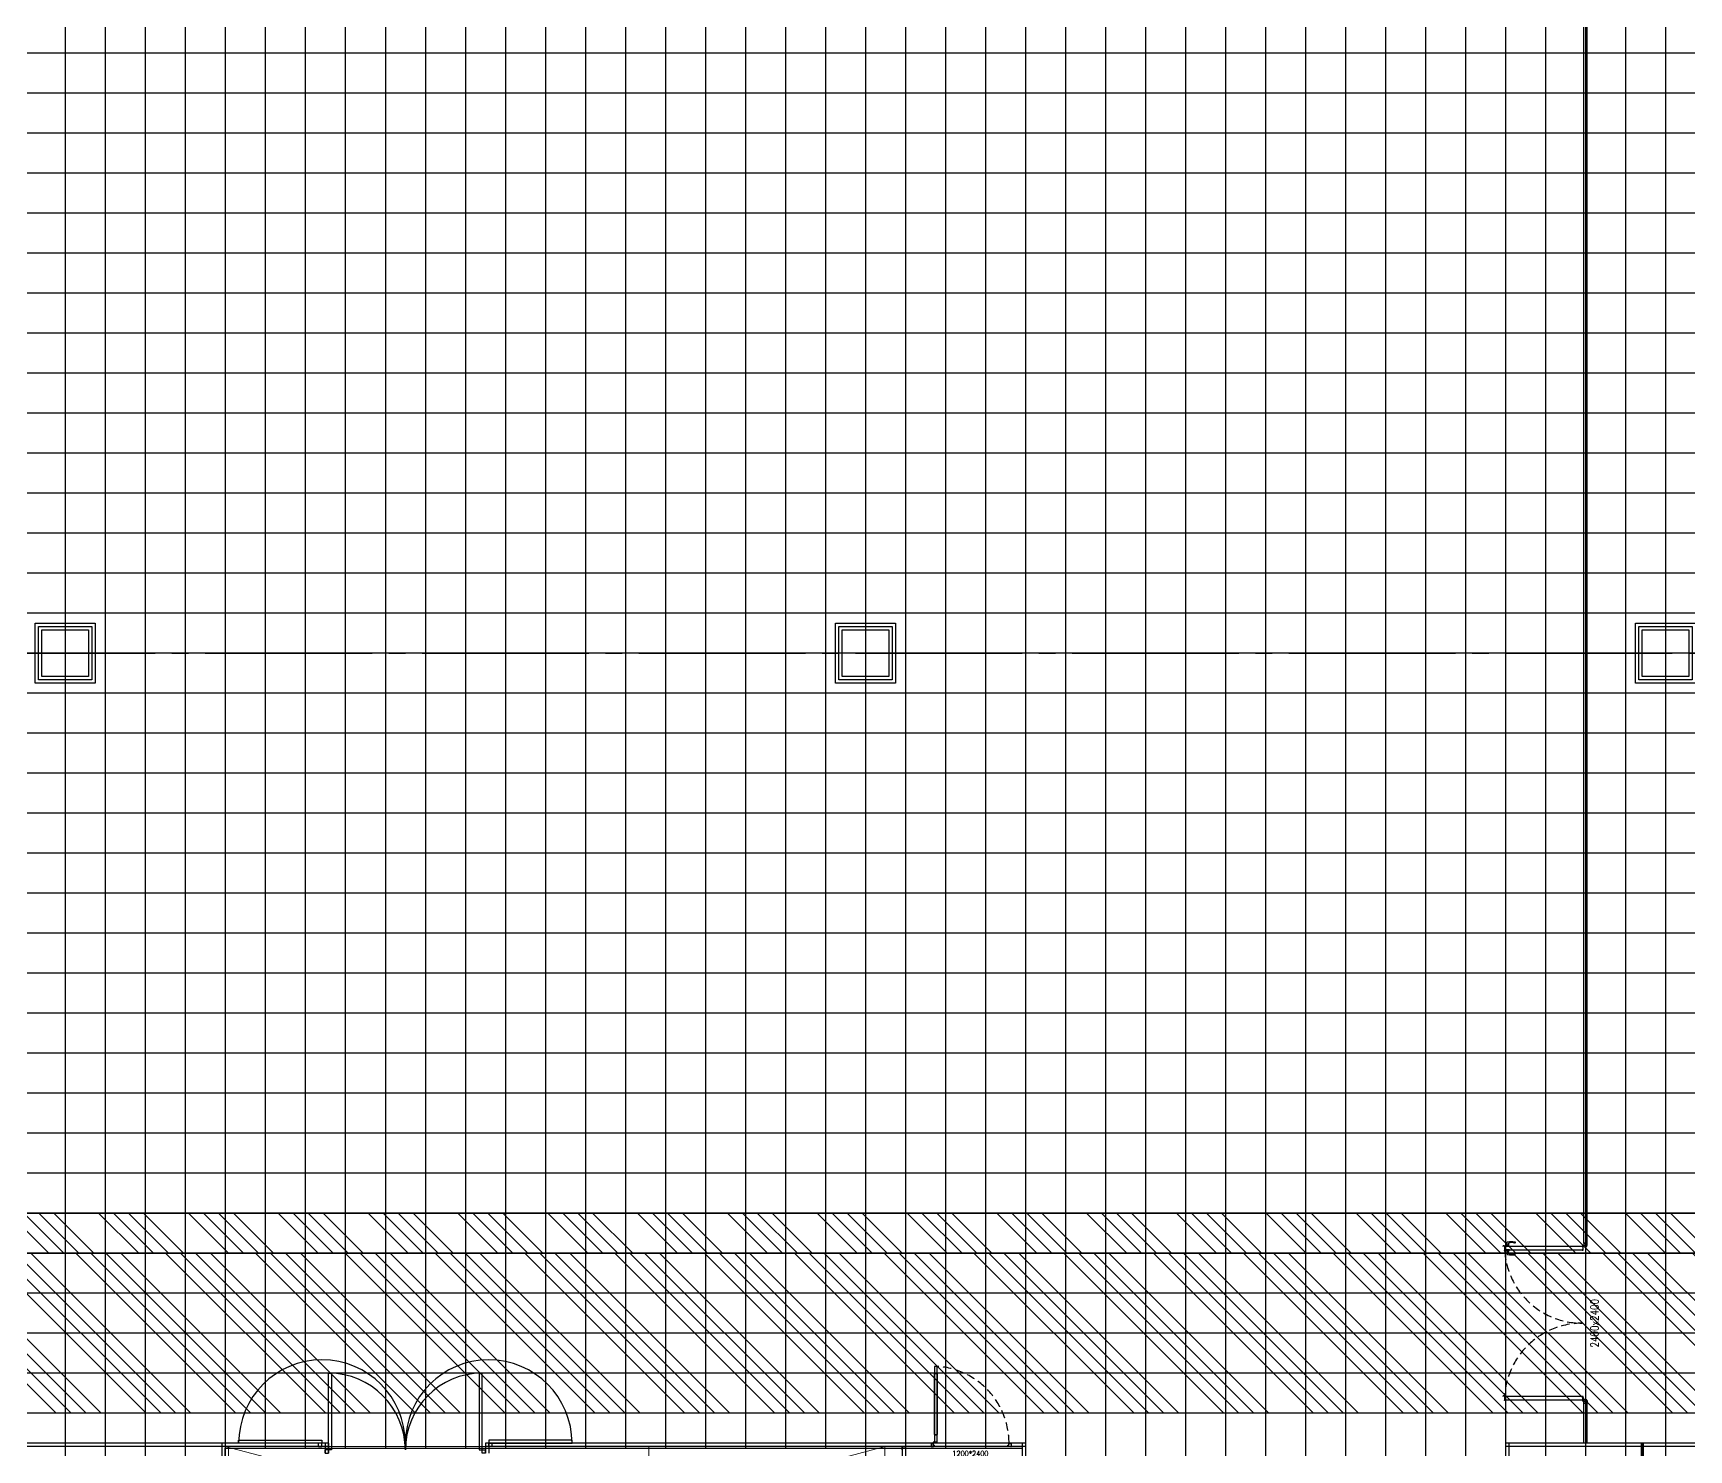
# Model space of a CAD drawing. Header units: millimetres. Extents: x -960 to 41501, y -1010 to 11880.
# Drawn here: x 12672 to 15155, y 305 to 2430 of the extents above; entities that cross this region are included whole.
import ezdxf
from ezdxf.enums import TextEntityAlignment as Align

# ---------------------------------------------------------------- set-up
doc = ezdxf.new("R2010")
doc.units = ezdxf.units.MM
doc.header["$LTSCALE"] = 100
for name, pattern in [('188K-SM-03-F10-ARCH-PA-Y2257103$0$AP5A-SM-03-F20-ARCH-PA-Y2230801+Y2230803$0$ALL-PA-TXT-Y2221201$0$DASHED', [19.05, 12.7, -6.35]), ('188K-SM-03-F10-ARCH-PA-Y2257103$0$DASHED', [19.05, 12.7, -6.35]), ('X-S-FAB-L10$0$COL-CEN-LIN', [3.25, 2.5, -0.25, 0.25, -0.25])]:
    doc.linetypes.add(name, pattern=pattern)
for name, color, linetype in [('0-XREF', 7, 'Continuous'), ('188K-SM-03-F10-ARCH-PA-Y2257103$0$K-Divider-7.5', 53, 'Continuous'), ('188K-SM-03-F10-ARCH-PA-Y2257103$0$K-Door', 53, 'Continuous'), ('188K-SM-03-F10-ARCH-PA-Y2257103$0$K-P1S-4.2-單抗', 53, 'Continuous'), ('188K-SM-03-F10-ARCH-PA-Y2257103$0$K-P2D-4.2-雙抗', 53, 'Continuous'), ('188K-SM-03-F10-ARCH-RF-Y2257103$0$K-RF-0.55', 191, 'Continuous'), ('188K-SM-03-F10-ARCH-RF-Y2257103$0$K-RF-0.55-AREA', 6, 'Continuous'), ('188K-SM-03-F10-ARCH-RF-Y2257103$0$K-RF-動線-1500', 5, 'Continuous'), ('188K-SM-03-F10-ARCH-RF-Y2257103$0$K-RF-動線-1500-預降', 14, 'Continuous'), ('X-S-FAB-L10$0$0-DIM-TXT', 8, 'Continuous'), ('X-S-FAB-L10$0$BLOCK', 8, 'Continuous'), ('X-S-FAB-L10$0$CCL', 8, 'X-S-FAB-L10$0$COL-CEN-LIN'), ('X-S-FAB-L10$0$COL-S', 8, 'Continuous'), ('X-S-FAB-L10$0$Door', 8, 'Continuous'), ('X-S-FAB-L10$0$DW_Frame', 8, 'Continuous'), ('X-S-FAB-L10$0$ELEV', 8, 'Continuous'), ('X-S-FAB-L10$0$HR', 8, 'Continuous'), ('X-S-FAB-L10$0$OPEN', 8, 'Continuous')]:
    doc.layers.add(name, color=color, linetype=linetype)
doc.styles.add('188K-SM-03-F10-ARCH-PA-Y2257103$0$14P7-XFDP10$0$AA-TXT', font='simplex.shx', dxfattribs={"width": 0.8, "bigfont": 'chineset.shx'})
doc.styles.add('188K-SM-03-F10-ARCH-PA-Y2257103$0$AP5A-SM-03-F20-ARCH-PA-Y2230801+Y2230803$0$ALL-PA-TXT-Y2221201$0$Standard', font='txt.shx', dxfattribs={"bigfont": 'chineset.shx'})
doc.styles.add('X-S-FAB-L10$0$CHINA', font='simplex.shx', dxfattribs={"width": 0.75, "bigfont": 'chineset.shx'})
doc.styles.add('X-S-FAB-L10$0$Standard', font='', dxfattribs={"width": 0.8})
doc.styles.add('X-S-FAB-L10$0$TG_NOTE_TEXT', font='simplex.shx', dxfattribs={"width": 0.75, "bigfont": 'chineset.shx'})
doc.styles.get('X-S-FAB-L10$0$Standard').set_extended_font_data('Microsoft JhengHei')

# ---------------------------------------------------------------- blocks, each defined once
blk = doc.blocks.new('X-S-FAB-L10$0$FAB2-L05')
at = {"layer": 'X-S-FAB-L10$0$CCL'}
for p, q in [((-13440, 11005), (-13440, 0)), ((-12240, 11005), (-12240, 0)), ((-11040, 11005), (-11040, 0)), ((-26880, 2220), (1210, 2220))]:
    blk.add_line(p, q, dxfattribs=at)
at = {"layer": 'X-S-FAB-L10$0$COL-S'}
for points in [[(-13475, 2255), (-13405, 2255), (-13405, 2185), (-13475, 2185)], [(-12275, 2255), (-12205, 2255), (-12205, 2185), (-12275, 2185)], [(-11075, 2255), (-11005, 2255), (-11005, 2185), (-11075, 2185)]]:
    blk.add_lwpolyline(points, close=True, dxfattribs=at)
blk = doc.blocks.new('*U217')
at = {"color": 0}
for p, q in [((-5, -5), (-5, 0)), ((235, -5), (235, 0))]:
    blk.add_line(p, q, dxfattribs=at)
for points in [[(0, 0), (0, 115), (4.375, 115), (4.375, 0)], [(230, 0), (230, 115), (225.625, 115), (225.625, 0)]]:
    blk.add_lwpolyline(points, close=True, dxfattribs=at)
for centre, start, end in [((0, 0), 0, 90), ((230, 0), 90, 180)]:
    blk.add_arc(centre, 115, start, end, dxfattribs=at)
at = {"layer": 'X-S-FAB-L10$0$DW_Frame'}
for points in [[(-5, -5), (0, -5), (0, 0), (-5, 0)], [(235, -5), (230, -5), (230, 0), (235, 0)]]:
    blk.add_lwpolyline(points, dxfattribs=at)
at = {"color": 0, "style": 'X-S-FAB-L10$0$TG_NOTE_TEXT', "width": 0.5, "flags": 1}
blk.add_attdef('WH', text='', height=20, dxfattribs=at).set_placement((235, 5), align=Align.BOTTOM_LEFT)
at = {"color": 0, "style": 'X-S-FAB-L10$0$Standard', "width": 0.5}
for tag, p in [('NO', (-5, 5)), ('TYPE', (24.375, 5))]:
    blk.add_attdef(tag, text='', height=10, dxfattribs=at).set_placement(p, align=Align.BOTTOM_RIGHT)
blk.add_attdef('DESC', text='', height=10, dxfattribs=at).set_placement((24.375, 10), align=Align.BOTTOM_LEFT)
blk = doc.blocks.new('X-S-FAB-L10')
for p, q in [((13100, 310, 0), (13100, 315, 0)), ((13360, 310, 0), (13360, 315, 0))]:
    blk.add_line(p, q)
at = {"elevation": 0}
for points in [[(13105, 315), (12980, 315), (12980, 319.4), (13105, 319.4)], [(13355, 315), (13480, 315), (13480, 319.4), (13355, 319.4)]]:
    blk.add_lwpolyline(points, close=True, dxfattribs=at)
for centre in [(13105, 315, 0), (13355, 315, 0)]:
    blk.add_arc(centre, 125, 0, 180)
at = {"layer": 'X-S-FAB-L10$0$COL-S'}
for p, q in [((12685, 1535), (12755, 1535)), ((12685, 1465), (12685, 1535)), ((12755, 1535), (12755, 1465)), ((13885, 1535), (13955, 1535)), ((13885, 1465), (13885, 1535)), ((13955, 1535), (13955, 1465)), ((15085, 1535), (15155, 1535)), ((15085, 1465), (15085, 1535)), ((15155, 1535), (15155, 1465)), ((12755, 1465), (12685, 1465)), ((13955, 1465), (13885, 1465)), ((15155, 1465), (15085, 1465))]:
    blk.add_line(p, q, dxfattribs=at)
at = {"layer": 'X-S-FAB-L10$0$DW_Frame', "elevation": 0}
for points in [[(13100, 310), (13105, 310), (13105, 315), (13100, 315)], [(13360, 310), (13355, 310), (13355, 315), (13360, 315)]]:
    blk.add_lwpolyline(points, dxfattribs=at)
at = {"layer": 'X-S-FAB-L10$0$ELEV', "lineweight": 0}
blk.add_lwpolyline([(13595, 310), (13595, 70), (12965, 70), (12965, 310)], close=True, dxfattribs=at)
at = {"layer": 'X-S-FAB-L10$0$HR'}
for p, q in [((13975, 310, 0), (13975, 280, 0)), ((13975, 305, 0), (13975, 310, 0)), ((13975, 310, 0), (13980, 310, 0)), ((13980, 310, 0), (13980, 280, 0))]:
    blk.add_line(p, q, dxfattribs=at)
at = {"layer": 'X-S-FAB-L10$0$OPEN', "lineweight": 0}
for p, q in [((12960, 310, 0), (13949, 310, 0)), ((12960, 45, 0), (12960, 310, 0)), ((13949, 310, 0), (12960, 45, 0)), ((12960, 310, 0), (13975, 45, 0)), ((13949, 310, 0), (13949, 185, 0))]:
    blk.add_line(p, q, dxfattribs=at)
at = {"layer": 'X-S-FAB-L10$0$BLOCK'}
blk.add_blockref('X-S-FAB-L10$0$FAB2-L05', (26160, -720), dxfattribs=at)
at = {"layer": 'X-S-FAB-L10$0$Door'}
blk.add_blockref('*U217', (13115, 305), dxfattribs=at)
at = {"style": 'X-S-FAB-L10$0$TG_NOTE_TEXT', "width": 0.5, "flags": 1}
for p in [(7463.3, 9020), (18268.3, 8649), (11197.8, 4800.2), (16485.8, 4800.2), (25420.3, 2635), (13360, 320, 0), (7463.3, -33.3)]:
    blk.add_attdef('WH', text='', height=20, dxfattribs=at).set_placement(p, align=Align.BOTTOM_LEFT)
at = {"width": 0.5}
for style, p in [('X-S-FAB-L10$0$TG_NOTE_TEXT', (7585, 9020)), ('X-S-FAB-L10$0$TG_NOTE_TEXT', (18390, 8649)), ('X-S-FAB-L10$0$TG_NOTE_TEXT', (11117.5, 4813.5)), ('X-S-FAB-L10$0$TG_NOTE_TEXT', (16607.5, 4813.5)), ('X-S-FAB-L10$0$TG_NOTE_TEXT', (25350, 2635)), ('X-S-FAB-L10$0$Standard', (13129.4, 325, 0)), ('X-S-FAB-L10$0$TG_NOTE_TEXT', (7585, -20))]:
    blk.add_attdef('DESC', text='', height=10, dxfattribs=dict(at, style=style)).set_placement(p, align=Align.BOTTOM_LEFT)
for tag, style, p in [('TYPE', 'X-S-FAB-L10$0$TG_NOTE_TEXT', (7619.3, 9020)), ('NO', 'X-S-FAB-L10$0$TG_NOTE_TEXT', (7650.1, 9020)), ('TYPE', 'X-S-FAB-L10$0$TG_NOTE_TEXT', (18424.2, 8649)), ('NO', 'X-S-FAB-L10$0$TG_NOTE_TEXT', (18455, 8649)), ('NO', 'X-S-FAB-L10$0$TG_NOTE_TEXT', (11088.6, 4813.5)), ('TYPE', 'X-S-FAB-L10$0$TG_NOTE_TEXT', (11151.8, 4813.5)), ('TYPE', 'X-S-FAB-L10$0$TG_NOTE_TEXT', (16641.8, 4813.5)), ('NO', 'X-S-FAB-L10$0$TG_NOTE_TEXT', (16672.6, 4813.5)), ('NO', 'X-S-FAB-L10$0$TG_NOTE_TEXT', (25313, 2635)), ('TYPE', 'X-S-FAB-L10$0$TG_NOTE_TEXT', (25350, 2635)), ('NO', 'X-S-FAB-L10$0$Standard', (13100, 320, 0)), ('TYPE', 'X-S-FAB-L10$0$Standard', (13129.4, 320, 0)), ('TYPE', 'X-S-FAB-L10$0$TG_NOTE_TEXT', (7619.3, -20)), ('NO', 'X-S-FAB-L10$0$TG_NOTE_TEXT', (7650.1, -20))]:
    blk.add_attdef(tag, text='', height=10, dxfattribs=dict(at, style=style)).set_placement(p, align=Align.BOTTOM_RIGHT)
for rotation, style, p in [(180, 'X-S-FAB-L10$0$Standard', (317.6, 7480)), (180, 'X-S-FAB-L10$0$Standard', (1217.6, 7480)), (90, 'X-S-FAB-L10$0$TG_NOTE_TEXT', (24310, 3647.5)), (270, 'X-S-FAB-L10$0$TG_NOTE_TEXT', (17080, 1605))]:
    blk.add_attdef('DESC', text='', height=10, rotation=rotation, dxfattribs=dict(at, style=style)).set_placement(p, align=Align.BOTTOM_LEFT)
for tag, rotation, style, p in [('TYPE', 180, 'X-S-FAB-L10$0$Standard', (317.6, 7480)), ('NO', 180, 'X-S-FAB-L10$0$Standard', (347, 7480)), ('TYPE', 180, 'X-S-FAB-L10$0$Standard', (1217.6, 7480)), ('NO', 180, 'X-S-FAB-L10$0$Standard', (1247, 7480)), ('TYPE', 90, 'X-S-FAB-L10$0$TG_NOTE_TEXT', (24310, 3647.5)), ('NO', 90, 'X-S-FAB-L10$0$TG_NOTE_TEXT', (24310, 3610.5)), ('TYPE', 270, 'X-S-FAB-L10$0$TG_NOTE_TEXT', (17080, 1605)), ('NO', 270, 'X-S-FAB-L10$0$TG_NOTE_TEXT', (17080, 1573))]:
    blk.add_attdef(tag, text='', height=10, rotation=rotation, dxfattribs=dict(at, style=style)).set_placement(p, align=Align.BOTTOM_RIGHT)
at = {"style": 'X-S-FAB-L10$0$TG_NOTE_TEXT', "width": 0.5, "flags": 1}
for rotation, p in [(180, (43, 7480)), (180, (943, 7480)), (90, (24310, 3717.8)), (270, (17080, 1711.7))]:
    blk.add_attdef('WH', text='', height=20, rotation=rotation, dxfattribs=at).set_placement(p, align=Align.BOTTOM_LEFT)
at = {"layer": 'X-S-FAB-L10$0$0-DIM-TXT', "style": 'X-S-FAB-L10$0$CHINA', "width": 0.75}
for p in [(667.4, 7855.1, -2689.4), (22627.4, 6728.8), (25644.7, 6728.8), (24778.8, 5569.1), (1118.3, 4980), (417.8, 4594.6), (23874.8, 4355), (22927.4, 4330.1), (23749.9, 3901.4), (417.8, 3765.2), (1118.3, 3730), (417.8, 3115.8), (536.9, 2227.8), (16909, 1782.7), (888.4, 880.5), (16977.4, 750), (18878.8, 750), (25641.2, 553.2), (21364, 526.9)]:
    blk.add_attdef('HIG', text='', height=80, dxfattribs=at).set_placement(p, align=Align.MIDDLE_LEFT)
blk = doc.blocks.new('188K-SM-03-F10-ARCH-RF-Y2257103')
at = {"layer": '188K-SM-03-F10-ARCH-RF-Y2257103$0$K-RF-動線-1500'}
h = blk.add_hatch(dxfattribs=at)
h.set_pattern_fill('ANSI34', color=256, scale=5, angle=90)
h.paths.add_polyline_path([(1845, 600.1), (16750, 600), (16750, 360), (1845, 360)])
at = {"layer": '188K-SM-03-F10-ARCH-RF-Y2257103$0$K-RF-動線-1500-預降'}
h = blk.add_hatch(dxfattribs=at)
h.set_pattern_fill('ANSI34', color=256, scale=5, angle=90)
h.set_pattern_definition([(135, (-310, 0.09), (-67.3519, -67.3519), []), (135, (-310, 22.54), (-67.3519, -67.3519), []), (135, (-310, 44.99), (-67.3519, -67.3519), []), (135, (-310, 67.44), (-67.3519, -67.3519), [])])
h.paths.add_polyline_path([(1845, 660.1), (16440, 659.9), (16440, 599.9), (1845, 600.1)])
at = {"layer": '188K-SM-03-F10-ARCH-RF-Y2257103$0$K-RF-0.55'}
for p, q in [((12780, 9012.5), (12780, -235)), ((12840, 9012.5), (12840, -235)), ((12900, 9012.5), (12900, -235)), ((12960, 9012.5), (12960, -235)), ((13020, 9012.5), (13020, 307.5)), ((13080, 9012.5), (13080, 307.5)), ((13140, 9012.5), (13140, 307.5)), ((13200, 9012.5), (13200, 307.5)), ((13260, 9012.5), (13260, 307.5)), ((13320, 9012.5), (13320, 307.5)), ((13380, 9012.5), (13380, 307.5)), ((13440, 9012.5), (13440, 307.5)), ((13500, 9012.5), (13500, 307.5)), ((13560, 9012.5), (13560, 307.5)), ((13620, 9012.5), (13620, 307.5)), ((13680, 9012.5), (13680, 307.5)), ((13740, 9012.5), (13740, 307.5)), ((13800, 9012.5), (13800, 307.5)), ((13860, 9012.5), (13860, 307.5)), ((13980, 9012.5), (13980, 307.5)), ((14040, 9012.5), (14040, 307.5)), ((14100, 9012.5), (14100, 307.5)), ((14160, 9012.5), (14160, -235)), ((14220, 9012.5), (14220, -235)), ((14280, 9012.5), (14280, -235)), ((14340, 9012.5), (14340, -235)), ((14400, 9012.5), (14400, -235)), ((14460, 9012.5), (14460, -235)), ((14520, 9012.5), (14520, -235)), ((14580, 9012.5), (14580, -235)), ((14640, 9012.5), (14640, -235)), ((14700, 9012.5), (14700, -235)), ((14760, 9012.5), (14760, -235)), ((14820, 9012.5), (14820, -235)), ((14880, 9012.5), (14880, -235)), ((14940, 9012.5), (14940, -235)), ((15000, 9012.5), (15000, -235)), ((15060, 9012.5), (15060, -235)), ((12720, 8965), (12720, -235)), ((13920, 8965), (13920, 307.5)), ((15120, 8965), (15120, -235)), ((24315, 2400), (1845, 2400)), ((24315, 2340), (1845, 2340)), ((24315, 2280), (1845, 2280)), ((24315, 2220), (1845, 2220)), ((24315, 2160), (1845, 2160)), ((24315, 2100), (1845, 2100)), ((16750, 2040), (1845, 2040)), ((16750, 1980), (1845, 1980)), ((16750, 1920), (1845, 1920)), ((16750, 1860), (1845, 1860)), ((16750, 1800), (1845, 1800)), ((16750, 1740), (1845, 1740)), ((16750, 1680), (1845, 1680)), ((16750, 1620), (1845, 1620)), ((16750, 1560), (1845, 1560)), ((16750, 1500), (1845, 1500)), ((16750, 1440), (1845, 1440)), ((16750, 1380), (1845, 1380)), ((16750, 1320), (1845, 1320)), ((16750, 1260), (1845, 1260)), ((16750, 1200), (1845, 1200)), ((16750, 1140), (1845, 1140)), ((16750, 1080), (1845, 1080)), ((16750, 1020), (1845, 1020)), ((16750, 960), (1845, 960)), ((16750, 900), (1845, 900)), ((16750, 840), (1845, 840)), ((16750, 780), (1845, 780)), ((16750, 720), (1845, 720)), ((16750, 660), (1845, 660)), ((16750, 600), (1845, 600)), ((16750, 540), (1845, 540)), ((16750, 480), (1845, 480)), ((16750, 420), (1845, 420)), ((16750, 360), (1845, 360))]:
    blk.add_line(p, q, dxfattribs=at)
at = {"layer": '188K-SM-03-F10-ARCH-RF-Y2257103$0$K-RF-0.55', "elevation": 0}
blk.add_lwpolyline([(12960, 307.5), (14155, 307.5), (14155, 40), (12960, 40)], close=True, dxfattribs=at)
at = {"layer": '188K-SM-03-F10-ARCH-RF-Y2257103$0$K-RF-0.55-AREA'}
for points in [[(12685, 1535), (12755, 1535), (12755, 1465), (12685, 1465)], [(13885, 1535), (13955, 1535), (13955, 1465), (13885, 1465)], [(15085, 1535), (15155, 1535), (15155, 1465), (15085, 1465)]]:
    blk.add_lwpolyline(points, close=True, dxfattribs=at)
at = {"layer": '188K-SM-03-F10-ARCH-RF-Y2257103$0$K-RF-動線-1500'}
blk.add_lwpolyline([(1845, 600.1), (16750, 600), (16750, 360), (1845, 360)], close=True, dxfattribs=at)
at = {"layer": '188K-SM-03-F10-ARCH-RF-Y2257103$0$K-RF-動線-1500-預降'}
blk.add_lwpolyline([(1845, 660.1), (16440, 659.9), (16440, 599.9), (1845, 600.1)], close=True, dxfattribs=at)
blk = doc.blocks.new('188K-SM-03-F10-ARCH-PA-Y2257103$0$雙開門-2400×2400')
for p, q in [((225.2, 117.7), (223.8, 117.6)), ((229.2, 117.7), (225.2, 117.7)), ((225.2, 115.5), (229.2, 115.5)), ((229.2, 119), (229.2, 114.1)), ((230, 119), (229.2, 119)), ((229.2, 114.1), (230, 114.1)), ((230, 114.1), (230, 119)), ((0, 2.5), (0, -2.5)), ((0, -1.9), (0, 1.9)), ((0.6, 2.5), (3, 2.5)), ((3, 2.5), (3, 0.2)), ((3, 0.2), (3, 0.2)), ((239.4, 2.5), (237, 2.5)), ((237, 2.5), (237, -0.2)), ((237, -0.2), (237, 0)), ((240, 2.5), (240, -2.5)), ((240, -1.9), (240, 1.9)), ((3, -2.5), (0.6, -2.5)), ((4.7, -1.9), (3, -2.5)), ((3.7, -0.6), (3.9, -0.6)), ((3.9, -0.6), (4, -0.6)), ((4.1, -0.7), (4, -0.7)), ((4, -0.7), (4, -1.5)), ((4, -1.5), (4.6, -1.5)), ((4.5, -0.2), (4.1, -0.2)), ((4.1, -0.7), (4.1, -0.7)), ((4.6, -0.7), (4.5, -0.7)), ((4.5, -0.7), (4.5, -0.7)), ((4.6, -0.6), (4.7, -0.6)), ((4.6, -1.5), (4.6, -0.7)), ((4.7, -0.6), (4.8, -0.6)), ((5, -0.8), (5, -1.5)), ((235, -0.8), (235, -1.5)), ((235.3, -0.6), (235.2, -0.6)), ((235.4, -0.6), (235.3, -0.6)), ((235.3, -1.9), (237, -2.5)), ((235.4, -1.5), (235.4, -0.7)), ((235.4, -0.7), (235.5, -0.7)), ((236, -1.5), (235.4, -1.5)), ((235.5, -0.2), (235.9, -0.2)), ((235.5, -0.7), (235.5, -0.7)), ((235.9, -0.7), (235.9, -0.7)), ((235.9, -0.7), (236, -0.7)), ((236.1, -0.6), (236, -0.6)), ((236, -0.7), (236, -1.5)), ((236.3, -0.6), (236.1, -0.6)), ((237, -2.5), (239.4, -2.5))]:
    blk.add_line(p, q)
for points in [[(10.9, 121.6), (10.9, 123.4), (10.9, 121.6), (4.3, 121.6), (4.3, 121.5), (4.7, 121.5), (4.7, 120.4, 0.414214), (4.8, 120.3), (5, 120.3), (5, 120.4), (4.9, 120.4), (4.9, 121.4), (5, 121.4), (5, 4.1), (4.9, 4.1), (4.9, 5.1), (5, 5.1), (5, 5.2), (4.8, 5.2, 0.414214), (4.7, 5.1), (4.7, 4, 0.414214), (4.8, 3.8), (10.2, 3.8, 0.414214), (10.3, 4), (10.3, 5.1, 0.414214), (10.2, 5.2), (10, 5.2), (10, 5.1), (10.1, 5.1), (10.1, 4.1), (10, 4.1), (10, 121.4), (10.1, 121.4), (10.1, 120.4), (10, 120.4), (10, 120.3), (10.2, 120.3, 0.414214), (10.3, 120.4), (10.3, 121.4), (11.1, 121.4, 0.414214), (11.1, 121.4), (11.1, 123.6, 0.414214), (11.1, 123.7), (10.3, 123.7), (10.3, 123.4), (10.9, 123.4)], [(235.9, 121.6), (235.9, 123.4), (235.9, 121.6), (229.3, 121.6), (229.3, 121.5), (229.7, 121.5), (229.7, 120.4, 0.414214), (229.8, 120.3), (230, 120.3), (230, 120.4), (229.9, 120.4), (229.9, 121.4), (230, 121.4), (230, 4.1), (229.9, 4.1), (229.9, 5.1), (230, 5.1), (230, 5.2), (229.8, 5.2, 0.414214), (229.7, 5.1), (229.7, 4, 0.414214), (229.8, 3.8), (235.2, 3.8, 0.414214), (235.3, 4), (235.3, 5.1, 0.414214), (235.2, 5.2), (235, 5.2), (235, 5.1), (235.1, 5.1), (235.1, 4.1), (235, 4.1), (235, 121.4), (235.1, 121.4), (235.1, 120.4), (235, 120.4), (235, 120.3), (235.2, 120.3, 0.414214), (235.3, 120.4), (235.3, 121.4), (236.1, 121.4, 0.414214), (236.1, 121.4), (236.1, 123.6, 0.414214), (236.1, 123.7), (235.3, 123.7), (235.3, 123.4), (235.9, 123.4)], [(235.8, 117.7), (239.8, 117.7), (241.2, 117.6, -0.327495), (242, 116.9, -0.089847), (242.2, 106.2, -1.144881), (240.3, 106.6, 0.137079), (240.3, 114.9, 0.349357), (239.8, 115.5), (235.8, 115.5)]]:
    blk.add_lwpolyline(points, format="xyb")
blk.add_lwpolyline([(235, 114.1), (235, 119), (235.8, 119), (235.8, 114.1)], close=True)
at = {"ltscale": 500}
for points in [[(3.3, 0.3), (3.3, 3.1), (3, 3.1), (3, 0.3)], [(8.5, 3.8), (4, 3.8), (4, 4.1), (8.5, 4.1)], [(231.5, 3.8), (236, 3.8), (236, 4.1), (231.5, 4.1)], [(236.7, -0.1), (236.7, 3.1), (237, 3.1), (237, -0.1)]]:
    blk.add_lwpolyline(points, close=True, dxfattribs=at)
at = {"linetype": '188K-SM-03-F10-ARCH-PA-Y2257103$0$DASHED', "ltscale": 0.01}
for centre, start, end in [((3.5, 5.1), 0, 85.9993), ((236.5, 5.1), 94.0007, 180)]:
    blk.add_arc(centre, 116.5, start, end, dxfattribs=at)
for centre, radius, start, end in [((0.6, 1.9), 0.598, 90, 180), ((3.9, 0.2), 0.855, 178.2453, 256.7344), ((236.3, 0), 0.659, 270, 360), ((239.4, 1.9), 0.598, 0, 90), ((0.6, -1.9), 0.598, 180, 270), ((4.3, -0.6), 0.427, 111.7868, 180), ((4, -0.7), 0.11, 360, 90), ((4.3, -0.6), 0.427, 0, 68.2132), ((4.6, -0.7), 0.11, 90, 180), ((4.5, -1.5), 0.5, 288.9704, 0), ((4.8, -0.8), 0.2, 0, 90), ((235.2, -0.8), 0.2, 90, 180), ((235.5, -1.5), 0.5, 180, 251.0296), ((235.7, -0.6), 0.427, 111.7868, 180), ((235.4, -0.7), 0.11, 360, 90), ((235.7, -0.6), 0.427, 0, 68.2132), ((236, -0.7), 0.11, 90, 180), ((239.4, -1.9), 0.598, 270, 360)]:
    blk.add_arc(centre, radius, start, end)
for centre, major_axis, start_param, end_param in [((252.5, 110.9), (-21.3, 21.3), 0.585307, 0.943734), ((223.8, 106.3), (-0.707, 0.707), 0.872811, 4.284184), ((223.9, 116.7), (0.624, 0.624), 0.866962, 2.13291), ((239.6, 110.8), (-10.9, 10.9), 0.51383, 1.058752), ((225.3, 114.9), (-0.417, 0.417), -0.669314, 0.675093)]:
    blk.add_ellipse(centre, major_axis=major_axis, ratio=1, start_param=start_param, end_param=end_param)
at = {"ltscale": 500, "extrusion": (0, 0, -1)}
blk.add_ellipse((3.5, 3.6), major_axis=(0.495, 0.495), ratio=1, start_param=3.926991, end_param=10.210176, dxfattribs=at)
at = {"ltscale": 500}
blk.add_ellipse((236.5, 3.6), major_axis=(-0.495, 0.495), ratio=1, start_param=3.926991, end_param=10.210176, dxfattribs=at)
at = {"color": 8, "style": '188K-SM-03-F10-ARCH-PA-Y2257103$0$14P7-XFDP10$0$AA-TXT', "width": 0.8}
blk.add_text('2400x2400', height=12, dxfattribs=at).set_placement((120, -13.5), align=Align.MIDDLE_CENTER)
blk = doc.blocks.new('188K-SM-03-F10-ARCH-PA-Y2257103$0$單開庫板門-1200x2400)圓型拉環鎖+輔助鎖)')
at = {"ltscale": 0.1}
for p, q in [((26008.6, -11403.6), (26004.5, -11403.6)), ((26004.5, -11403.6), (26004.5, -11414.1)), ((26004.5, -11414.1), (26004.5, -11415.3)), ((26004.5, -11414.1), (26008.6, -11414.1)), ((26004.5, -11415.4), (26004.6, -11415.5)), ((26008.6, -11414), (26004.6, -11414)), ((26004.6, -11414.3), (26004.6, -11414.2)), ((26004.6, -11415.3), (26004.6, -11414.5)), ((26004.7, -11414.1), (26006.5, -11414.1)), ((26005.1, -11414.4), (26004.7, -11414.4)), ((26004.7, -11414.5), (26005.1, -11414.5)), ((26004.7, -11414.5), (26004.7, -11506)), ((26004.7, -11506), (26004.7, -11414.5)), ((26004.7, -11414.5), (26004.7, -11414.5)), ((26004.7, -11415.4), (26004.7, -11415.3)), ((26005.2, -11414.4), (26005.2, -11414.4)), ((26006.5, -11414.1), (26006.6, -11414.1)), ((26006.6, -11414.1), (26006.6, -11414.1)), ((26006.6, -11414.1), (26008.4, -11414.1)), ((26008.4, -11414.4), (26008, -11414.4)), ((26008, -11414.4), (26008, -11414.4)), ((26008, -11414.5), (26008.4, -11414.5)), ((26008.4, -11506), (26008.4, -11414.5)), ((26008.4, -11414.5), (26008.4, -11414.5)), ((26008.4, -11414.5), (26008.4, -11506)), ((26008.4, -11415.3), (26008.4, -11415.4)), ((26008.5, -11414.2), (26008.5, -11414.3)), ((26008.5, -11414.5), (26008.5, -11415.3)), ((26008.5, -11415.5), (26008.6, -11415.4)), ((26008.6, -11414.1), (26008.6, -11403.6)), ((26008.6, -11415.3), (26008.6, -11414.1)), ((25999.5, -11519.7), (25999.5, -11523.2)), ((26002.5, -11519.1), (26000, -11519.1)), ((26002.9, -11518.5), (26002.6, -11518.5)), ((26002.6, -11518.5), (26002.6, -11521)), ((26002.6, -11521.9), (26002.6, -11519.3)), ((26002.6, -11521), (26002.9, -11521)), ((26003.4, -11521.9), (26002.6, -11521.9)), ((26002.9, -11521), (26002.9, -11518.5)), ((26003.3, -11522.2), (26003.3, -11522)), ((26003.3, -11522), (26003.4, -11522)), ((26004, -11522.2), (26003.3, -11522.2)), ((26008.3, -11517.5), (26003.6, -11517.5)), ((26003.6, -11517.5), (26003.6, -11517.7)), ((26003.6, -11517.7), (26008.3, -11517.7)), ((26004.1, -11521.9), (26003.9, -11521.9)), ((26003.9, -11522), (26004, -11522)), ((26004, -11522), (26004, -11522.2)), ((26004.2, -11522.4), (26004.2, -11521.9)), ((26008.6, -11506.4), (26004.5, -11506.4)), ((26004.5, -11506.4), (26004.5, -11518)), ((26004.5, -11518), (26008.6, -11518)), ((26004.7, -11506), (26004.7, -11506)), ((26008.3, -11517.7), (26008.3, -11517.5)), ((26008.4, -11506), (26008.4, -11506)), ((26008.6, -11518), (26008.6, -11506.4)), ((26114.8, -11521.9), (26115.1, -11521.9)), ((26114.8, -11522.4), (26114.8, -11521.9)), ((26114.9, -11522), (26114.9, -11522.2)), ((26115.1, -11522), (26114.9, -11522)), ((26114.9, -11522.2), (26115.7, -11522.2)), ((26115.5, -11521.9), (26116.3, -11521.9)), ((26115.7, -11522), (26115.5, -11522)), ((26115.7, -11522.2), (26115.7, -11522)), ((26116.3, -11521.9), (26116.3, -11519.3)), ((26116.5, -11519.1), (26119, -11519.1)), ((26119.5, -11519.7), (26119.5, -11523.2)), ((26000, -11523.7), (26002.4, -11523.7)), ((26002.4, -11523.7), (26004.1, -11522.6)), ((26116.6, -11523.7), (26114.9, -11522.6)), ((26119, -11523.7), (26116.6, -11523.7))]:
    blk.add_line(p, q, dxfattribs=at)
for points in [[(25999.5, -11518.9), (25999.5, -11523.9)], [(26119.5, -11518.9), (26119.5, -11523.9)]]:
    blk.add_lwpolyline(points)
blk.add_lwpolyline([(26006.6, -11506.4), (26006.5, -11506.3), (26004.7, -11506.3, -0.414214), (26004.6, -11506.3), (26004.6, -11506.1, -0.414214), (26004.7, -11506.1), (26005.1, -11506.1, 0.414214), (26005.2, -11506.1), (26005.2, -11506, 0.414214), (26005.1, -11506), (26004.7, -11506, -0.414214), (26004.6, -11506), (26004.6, -11505.2, -0.414214), (26004.7, -11505.2), (26004.7, -11505.2, 0.414214), (26004.7, -11505.2), (26004.7, -11505, 0.72636), (26004.6, -11505), (26004.5, -11505.1, 0.158507), (26004.5, -11505.2), (26004.5, -11506.4, 0.414214), (26004.6, -11506.5), (26008.6, -11506.5, 0.414214), (26008.6, -11506.4), (26008.6, -11505.2, 0.158507), (26008.6, -11505.1), (26008.5, -11505, 0.72636), (26008.4, -11505), (26008.4, -11505.2, 0.414214), (26008.5, -11505.2, -0.414214), (26008.5, -11505.2), (26008.5, -11506, -0.414214), (26008.4, -11506), (26008, -11506, 0.414214), (26008, -11506), (26008, -11506.1, 0.414214), (26008, -11506.1), (26008.4, -11506.1, -0.414214), (26008.5, -11506.1), (26008.5, -11506.3, -0.414214), (26008.4, -11506.3), (26006.6, -11506.3)], format="xyb", close=True, dxfattribs=at)
for centre, radius, start, end in [((26004.6, -11414.1), 0.0313, 90, 180), ((26004.6, -11415.3), 0.0313, 180, 216.0274), ((26004.7, -11414.2), 0.0313, 90, 180), ((26004.7, -11414.3), 0.0313, 180, 270), ((26004.7, -11414.5), 0.0313, 90, 180), ((26004.7, -11415.3), 0.0209, 180, 270), ((26004.7, -11415.4), 0.0313, 216.0274, 360), ((26004.7, -11415.3), 0.0209, 360, 90), ((26005.1, -11414.4), 0.0313, 270, 0), ((26005.1, -11414.4), 0.0313, 0, 90), ((26008, -11414.4), 0.0313, 90, 180), ((26008, -11414.4), 0.0313, 180, 270), ((26008.4, -11414.2), 0.0313, 360, 90), ((26008.4, -11414.3), 0.0313, 270, 0), ((26008.4, -11414.5), 0.0313, 0, 90), ((26008.5, -11415.3), 0.0209, 90, 180), ((26008.5, -11415.4), 0.0313, 180, 323.9726), ((26008.5, -11415.3), 0.0209, 270, 360), ((26008.6, -11414.1), 0.0313, 360, 90), ((26008.6, -11415.3), 0.0313, 323.9726, 360)]:
    blk.add_arc(centre, radius, start, end, dxfattribs=at)
at = {"linetype": '188K-SM-03-F10-ARCH-PA-Y2257103$0$AP5A-SM-03-F20-ARCH-PA-Y2230801+Y2230803$0$ALL-PA-TXT-Y2221201$0$DASHED', "ltscale": 0.01}
blk.add_arc((26001.1, -11518.7), 115.3, 359.8531, 85.8135, dxfattribs=at)
at = {"ltscale": 0.1}
for centre, major_axis, start_param, end_param in [((26000, -11519.7), (0.369, -0.369), 2.356194, 3.926991), ((26002.5, -11519.3), (0.111, -0.111), 7.068583, 8.63938), ((26003.4, -11521.9), (-0.0369, -0.0369), 0.785398, 3.926991), ((26003.9, -11521.9), (-0.0369, -0.0369), 3.926991, 7.068583), ((26004.1, -11521.9), (0.0369, -0.0369), 7.068583, 8.63938), ((26114.8, -11521.9), (-0.0369, -0.0369), -2.356194, -0.785398), ((26115.1, -11521.9), (0.0369, -0.0369), -0.785398, 2.356194), ((26115.5, -11521.9), (0.0369, -0.0369), 2.356194, 5.497787), ((26116.5, -11519.3), (-0.111, -0.111), -2.356194, -0.785398), ((26119, -11519.7), (-0.369, -0.369), 2.356194, 3.926991), ((26000, -11523.2), (-0.369, -0.369), 5.497787, 7.068583), ((26003.9, -11522.4), (0.221, -0.221), 6.162283, 7.068583), ((26115.1, -11522.4), (-0.221, -0.221), -0.785398, 0.120903), ((26119, -11523.2), (0.369, -0.369), -0.785398, 0.785398)]:
    blk.add_ellipse(centre, major_axis=major_axis, ratio=1, start_param=start_param, end_param=end_param, dxfattribs=at)
at = {"ltscale": 0.1, "extrusion": (0, 0, -1)}
blk.add_ellipse((26003.1, -11517.9), major_axis=(-0.516, 0.516), ratio=1, start_param=5.497787, end_param=11.780972, dxfattribs=at)
at = {"color": 8, "ltscale": 0.1, "style": '188K-SM-03-F10-ARCH-PA-Y2257103$0$AP5A-SM-03-F20-ARCH-PA-Y2230801+Y2230803$0$ALL-PA-TXT-Y2221201$0$Standard', "width": 0.85}
blk.add_text('1200*2400', height=8, dxfattribs=at).set_placement((26058.4, -11534.4), align=Align.MIDDLE_CENTER)
blk = doc.blocks.new('188K-SM-03-F10-ARCH-PA-Y2257103')
at = {"layer": '188K-SM-03-F10-ARCH-PA-Y2257103$0$K-Divider-7.5', "const_width": 5}
blk.add_lwpolyline([(15085, 315.3), (15085, 35)], dxfattribs=at)
at = {"layer": '188K-SM-03-F10-ARCH-PA-Y2257103$0$K-P1S-4.2-單抗'}
for p, q in [((13115, 315, 0), (7525, 315, 0)), ((13115, 310, 0), (7525, 310, 0)), ((12955, 315, 0), (12955, 40)), ((12960, 315, 0), (12960, 40)), ((13110, 315), (13110, 300)), ((13115, 315), (13115, 300)), ((14160, 315, 0), (13350, 315, 0)), ((13350, 315), (13350, 300)), ((14160, 310, 0), (13350, 310, 0)), ((13355, 315), (13355, 300)), ((14155, 315), (14155, 40, 0)), ((14160, 315), (14160, 40, 0)), ((16745, 315, 0), (14880, 315, 0)), ((14880, 315), (14880, 40, 0)), ((16745, 310, 0), (14880, 310, 0)), ((14885, 315), (14885, 40, 0))]:
    blk.add_line(p, q, dxfattribs=at)
for points in [[(12675, 1545), (12765, 1545), (12765, 1455), (12675, 1455)], [(12680, 1540), (12760, 1540), (12760, 1460), (12680, 1460)], [(13875, 1545), (13965, 1545), (13965, 1455), (13875, 1455)], [(13880, 1540), (13960, 1540), (13960, 1460), (13880, 1460)], [(15075, 1545), (15165, 1545), (15165, 1455), (15075, 1455)], [(15080, 1540), (15160, 1540), (15160, 1460), (15080, 1460)]]:
    blk.add_lwpolyline(points, close=True, dxfattribs=at)
at = {"layer": '188K-SM-03-F10-ARCH-PA-Y2257103$0$K-P2D-4.2-雙抗'}
for p, q in [((14997.5, 615, 0), (14997.5, 8295)), ((14997.5, 615, 0), (14997.5, 8295)), ((14997.5, 615, 0), (14997.5, 8295)), ((15002.5, 615, 0), (15002.5, 8295)), ((15002.5, 615, 0), (15002.5, 8295)), ((15002.5, 615, 0), (15002.5, 8295)), ((14997.5, 315), (14997.5, 375, 0)), ((14997.5, 315), (14997.5, 375, 0)), ((14997.5, 315), (14997.5, 375, 0)), ((15002.5, 315), (15002.5, 375, 0)), ((15002.5, 315), (15002.5, 375, 0)), ((15002.5, 315), (15002.5, 375, 0))]:
    blk.add_line(p, q, dxfattribs=at)
at = {"layer": '188K-SM-03-F10-ARCH-PA-Y2257103$0$K-Door', "rotation": 89.99999999999999}
blk.add_blockref('188K-SM-03-F10-ARCH-PA-Y2257103$0$雙開門-2400×2400', (15000, 375), dxfattribs=at)
at = {"layer": '188K-SM-03-F10-ARCH-PA-Y2257103$0$K-Door'}
blk.add_blockref('188K-SM-03-F10-ARCH-PA-Y2257103$0$單開庫板門-1200x2400)圓型拉環鎖+輔助鎖)', (-11981, 11833.9, 0), dxfattribs=at)

msp = doc.modelspace()

# ---------------------------------------------------------------- block references
for name in ['X-S-FAB-L10', '188K-SM-03-F10-ARCH-RF-Y2257103']:
    msp.add_blockref(name, (0, 0))
at = {"layer": '0-XREF'}
msp.add_blockref('188K-SM-03-F10-ARCH-PA-Y2257103', (0, 0), dxfattribs=at)

doc.saveas('drawing.dxf')
